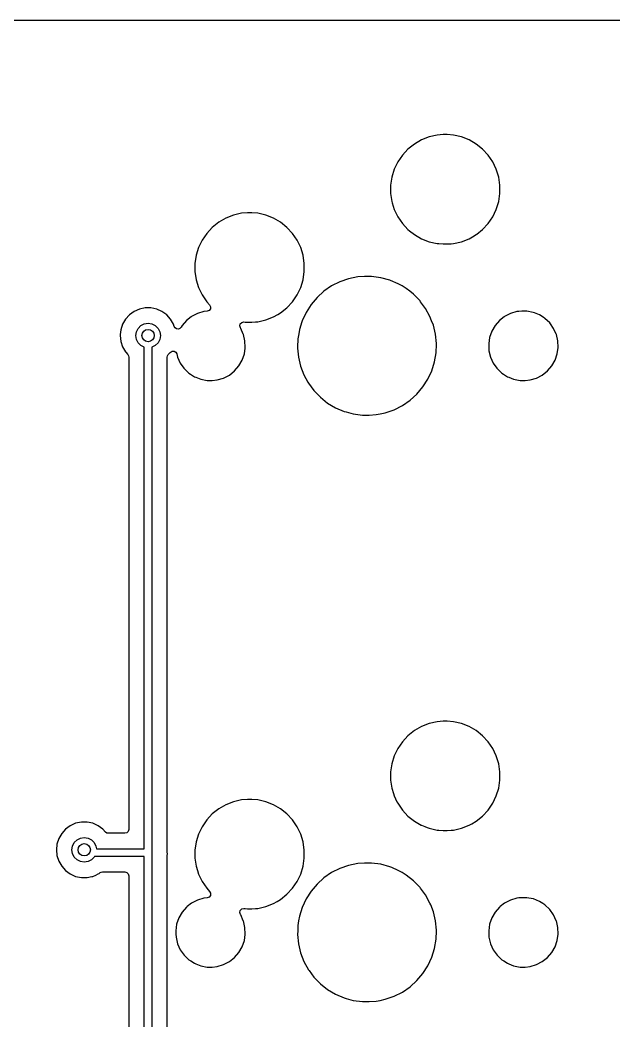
# Model space of a CAD drawing. Extents: x 51 to 201, y -153 to -28.
# Drawn here: x 136.37 to 155.66, y -60 to -27.52 of the extents above; entities that cross this region are included whole.
import ezdxf

# ---------------------------------------------------------------- set-up
doc = ezdxf.new("R2010")
doc.units = 0
doc.layers.add('BLACK', color=7, linetype='CONTINUOUS')

msp = doc.modelspace()

# ---------------------------------------------------------------- linework, layer by layer
at = {"layer": 'BLACK', "linetype": 'CONTINUOUS'}
for p, q in [((66.5009, -27.5214), (195.437, -27.5214)), ((149.405, -31.4158), (149.175, -31.5489)), ((149.653, -31.3186), (149.405, -31.4158)), ((149.912, -31.2594), (149.653, -31.3186)), ((150.111, -31.2445), (149.912, -31.2594)), ((150.244, -31.2445), (150.111, -31.2445)), ((150.111, -31.2445), (150.111, -31.2445)), ((150.443, -31.2594), (150.244, -31.2445)), ((150.244, -31.2445), (150.244, -31.2445)), ((150.702, -31.3186), (150.443, -31.2594)), ((150.95, -31.4158), (150.702, -31.3186)), ((151.18, -31.5489), (150.95, -31.4158)), ((148.966, -31.7148), (148.785, -31.9099)), ((149.175, -31.5489), (148.966, -31.7148)), ((151.389, -31.7148), (151.18, -31.5489)), ((151.57, -31.9099), (151.389, -31.7148)), ((151.389, -31.7148), (151.389, -31.7148)), ((148.636, -32.1298), (148.52, -32.3695)), ((148.785, -31.9099), (148.636, -32.1298)), ((151.719, -32.1298), (151.57, -31.9099)), ((151.835, -32.3695), (151.719, -32.1298)), ((148.52, -32.3695), (148.442, -32.6238)), ((151.913, -32.6238), (151.835, -32.3695)), ((148.442, -32.6238), (148.402, -32.8869)), ((151.953, -32.8869), (151.913, -32.6238)), ((148.402, -32.8869), (148.402, -33.1531)), ((151.953, -33.1531), (151.953, -32.8869)), ((148.402, -33.1531), (148.442, -33.4162)), ((148.442, -33.4162), (148.454, -33.4575)), ((151.835, -33.6705), (151.913, -33.4162)), ((151.913, -33.4162), (151.953, -33.1531)), ((148.454, -33.4575), (148.52, -33.6705)), ((148.52, -33.6705), (148.636, -33.9102)), ((151.719, -33.9102), (151.835, -33.6705)), ((142.825, -34.0889), (142.616, -34.2548)), ((143.055, -33.9558), (142.825, -34.0889)), ((143.303, -33.8586), (143.055, -33.9558)), ((143.562, -33.7994), (143.303, -33.8586)), ((143.761, -33.7845), (143.562, -33.7994)), ((143.894, -33.7845), (143.761, -33.7845)), ((143.761, -33.7845), (143.761, -33.7845)), ((144.093, -33.7994), (143.894, -33.7845)), ((143.894, -33.7845), (143.894, -33.7845)), ((144.352, -33.8586), (144.093, -33.7994)), ((144.6, -33.9558), (144.352, -33.8586)), ((144.83, -34.0889), (144.6, -33.9558)), ((145.039, -34.2548), (144.83, -34.0889)), ((148.636, -33.9102), (148.785, -34.1301)), ((151.57, -34.1301), (151.719, -33.9102)), ((142.616, -34.2548), (142.435, -34.4499)), ((145.22, -34.4499), (145.039, -34.2548)), ((145.039, -34.2548), (145.039, -34.2548)), ((148.785, -34.1301), (148.966, -34.3252)), ((148.966, -34.3252), (149.018, -34.3661)), ((149.018, -34.3661), (149.175, -34.4911)), ((151.204, -34.4725), (151.389, -34.3252)), ((151.389, -34.3252), (151.57, -34.1301)), ((142.286, -34.6698), (142.17, -34.9095)), ((142.435, -34.4499), (142.286, -34.6698)), ((145.369, -34.6698), (145.22, -34.4499)), ((145.485, -34.9095), (145.369, -34.6698)), ((149.175, -34.4911), (149.405, -34.6242)), ((149.405, -34.6242), (149.405, -34.6242)), ((149.405, -34.6242), (149.653, -34.7214)), ((149.653, -34.7214), (149.912, -34.7806)), ((150.443, -34.7806), (150.702, -34.7214)), ((150.702, -34.7214), (150.95, -34.6242)), ((150.95, -34.6242), (151.061, -34.5599)), ((151.061, -34.5599), (151.18, -34.4911)), ((151.18, -34.4911), (151.204, -34.4725)), ((142.17, -34.9095), (142.092, -35.1638)), ((145.563, -35.1638), (145.485, -34.9095)), ((149.912, -34.7806), (149.969, -34.7849)), ((149.969, -34.7849), (150.111, -34.7955)), ((150.111, -34.7955), (150.111, -34.7955)), ((150.111, -34.7955), (150.244, -34.7955)), ((150.244, -34.7955), (150.368, -34.7862)), ((150.244, -34.7955), (150.244, -34.7955)), ((150.368, -34.7862), (150.443, -34.7806)), ((142.092, -35.1638), (142.052, -35.4269)), ((145.603, -35.4269), (145.563, -35.1638)), ((142.052, -35.4269), (142.052, -35.6931)), ((142.052, -35.6931), (142.092, -35.9562)), ((145.563, -35.9562), (145.603, -35.6931)), ((145.603, -35.6931), (145.603, -35.4269)), ((142.092, -35.9562), (142.17, -36.2105)), ((145.485, -36.2105), (145.563, -35.9562)), ((146.757, -36.0234), (146.488, -36.1593)), ((147.042, -35.9246), (146.757, -36.0234)), ((147.337, -35.8646), (147.042, -35.9246)), ((147.562, -35.8495), (147.337, -35.8646)), ((147.788, -35.8495), (147.562, -35.8495)), ((147.562, -35.8495), (147.562, -35.8495)), ((148.087, -35.8897), (147.788, -35.8495)), ((148.377, -35.9693), (148.087, -35.8897)), ((148.087, -35.8897), (148.087, -35.8897)), ((148.087, -35.8897), (148.087, -35.8897)), ((148.404, -35.9805), (148.377, -35.9693)), ((148.655, -36.0869), (148.404, -35.9805)), ((142.17, -36.2105), (142.286, -36.4502)), ((145.369, -36.4502), (145.485, -36.2105)), ((146.24, -36.3299), (146.016, -36.532)), ((146.488, -36.1593), (146.24, -36.3299)), ((148.777, -36.1593), (148.655, -36.0869)), ((148.914, -36.2404), (148.777, -36.1593)), ((149.027, -36.3299), (148.914, -36.2404)), ((149.15, -36.4272), (149.027, -36.3299)), ((142.286, -36.4502), (142.435, -36.6701)), ((142.435, -36.6701), (142.53, -36.7718)), ((145.039, -36.8652), (145.22, -36.6701)), ((145.22, -36.6701), (145.369, -36.4502)), ((146.016, -36.532), (145.822, -36.7621)), ((149.36, -36.6438), (149.15, -36.4272)), ((149.379, -36.6701), (149.36, -36.6438)), ((149.539, -36.8863), (149.379, -36.6701)), ((140.077, -36.9858), (139.924, -37.0971)), ((140.25, -36.9089), (140.077, -36.9858)), ((140.435, -36.8695), (140.25, -36.9089)), ((140.625, -36.8695), (140.435, -36.8695)), ((140.435, -36.8695), (140.435, -36.8695)), ((140.81, -36.9089), (140.625, -36.8695)), ((140.625, -36.8695), (140.625, -36.8695)), ((140.983, -36.9858), (140.81, -36.9089)), ((141.136, -37.0971), (140.983, -36.9858)), ((142.344, -36.9898), (142.137, -37.0504)), ((142.451, -36.9796), (142.344, -36.9898)), ((142.514, -36.9548), (142.451, -36.9796)), ((142.555, -36.9003), (142.514, -36.9548)), ((142.53, -36.7718), (142.561, -36.8325)), ((142.561, -36.8325), (142.555, -36.9003)), ((144.835, -37.0279), (145.039, -36.8652)), ((145.66, -37.016), (145.534, -37.2866)), ((145.822, -36.7621), (145.66, -37.016)), ((149.683, -37.1506), (149.539, -36.8863)), ((152.504, -36.9898), (152.297, -37.0504)), ((152.564, -36.9841), (152.504, -36.9898)), ((152.664, -36.9745), (152.564, -36.9841)), ((152.825, -36.9745), (152.664, -36.9745)), ((153.036, -37.0152), (152.825, -36.9745)), ((153.076, -37.0311), (153.036, -37.0152)), ((153.036, -37.0152), (153.036, -37.0152)), ((153.036, -37.0152), (153.036, -37.0152)), ((139.797, -37.2378), (139.703, -37.4017)), ((139.924, -37.0971), (139.797, -37.2378)), ((141.263, -37.2378), (141.136, -37.0971)), ((141.357, -37.4017), (141.263, -37.2378)), ((141.777, -37.2817), (141.637, -37.4442)), ((141.78, -37.2797), (141.777, -37.2817)), ((141.935, -37.1578), (141.78, -37.2797)), ((141.946, -37.1489), (141.935, -37.1578)), ((142.137, -37.0504), (141.946, -37.1489)), ((143.52, -37.389), (143.57, -37.3406)), ((143.57, -37.3406), (143.638, -37.3263)), ((143.638, -37.3263), (143.681, -37.3295)), ((143.681, -37.3295), (143.761, -37.3355)), ((143.761, -37.3355), (143.761, -37.3355)), ((143.761, -37.3355), (143.894, -37.3355)), ((143.894, -37.3355), (144.018, -37.3262)), ((143.894, -37.3355), (143.894, -37.3355)), ((144.018, -37.3262), (144.093, -37.3206)), ((144.093, -37.3206), (144.352, -37.2614)), ((144.352, -37.2614), (144.6, -37.1642)), ((144.6, -37.1642), (144.741, -37.0829)), ((144.741, -37.0829), (144.83, -37.0311)), ((144.83, -37.0311), (144.835, -37.0279)), ((145.521, -37.3263), (145.443, -37.5771)), ((145.533, -37.2893), (145.521, -37.3263)), ((145.534, -37.2866), (145.533, -37.2893)), ((149.736, -37.2866), (149.683, -37.1506)), ((149.792, -37.4317), (149.736, -37.2866)), ((151.937, -37.2817), (151.797, -37.4442)), ((151.94, -37.2797), (151.937, -37.2817)), ((152.095, -37.1578), (151.94, -37.2797)), ((152.106, -37.1489), (152.095, -37.1578)), ((152.297, -37.0504), (152.106, -37.1489)), ((153.236, -37.0951), (153.076, -37.0311)), ((153.384, -37.1902), (153.236, -37.0951)), ((153.416, -37.2113), (153.384, -37.1902)), ((153.572, -37.3596), (153.416, -37.2113)), ((139.644, -37.5817), (139.629, -37.7302)), ((139.703, -37.4017), (139.644, -37.5817)), ((140.13, -37.77), (140.15, -37.6464)), ((140.15, -37.6464), (140.206, -37.5349)), ((140.206, -37.5349), (140.295, -37.4464)), ((140.295, -37.4464), (140.406, -37.3896)), ((140.406, -37.3896), (140.53, -37.37)), ((140.53, -37.37), (140.654, -37.3896)), ((140.654, -37.3896), (140.765, -37.4464)), ((140.765, -37.4464), (140.854, -37.5349)), ((140.854, -37.5349), (140.91, -37.6464)), ((140.91, -37.6464), (140.93, -37.77)), ((141.381, -37.4736), (141.357, -37.4017)), ((141.41, -37.5221), (141.381, -37.4736)), ((141.458, -37.5524), (141.41, -37.5221)), ((141.514, -37.5583), (141.458, -37.5524)), ((141.567, -37.5386), (141.514, -37.5583)), ((141.606, -37.4973), (141.567, -37.5386)), ((141.637, -37.4442), (141.606, -37.4973)), ((143.505, -37.4564), (143.52, -37.389)), ((143.527, -37.5218), (143.505, -37.4564)), ((143.537, -37.5347), (143.527, -37.5218)), ((143.623, -37.7248), (143.537, -37.5347)), ((145.443, -37.5771), (145.42, -37.7183)), ((149.862, -37.7248), (149.792, -37.4317)), ((151.689, -37.6303), (151.619, -37.8334)), ((151.797, -37.4442), (151.689, -37.6303)), ((153.591, -37.3859), (153.572, -37.3596)), ((153.697, -37.5347), (153.591, -37.3859)), ((153.783, -37.7248), (153.697, -37.5347)), ((139.629, -37.7302), (139.625, -37.77)), ((139.625, -37.77), (139.625, -37.7725)), ((139.625, -37.7725), (139.644, -37.9583)), ((139.644, -37.9583), (139.703, -38.1383)), ((140.15, -37.8936), (140.13, -37.77)), ((140.206, -38.0051), (140.15, -37.8936)), ((140.91, -37.8936), (140.854, -38.0051)), ((140.93, -37.77), (140.91, -37.8936)), ((143.626, -37.7302), (143.623, -37.7248)), ((143.677, -37.9391), (143.626, -37.7302)), ((143.687, -38.1538), (143.677, -37.9391)), ((145.393, -37.8742), (145.384, -38.1457)), ((145.42, -37.7183), (145.393, -37.8742)), ((149.892, -38.0246), (149.862, -37.7248)), ((151.619, -37.8334), (151.591, -38.0283)), ((153.786, -37.7302), (153.783, -37.7248)), ((153.837, -37.9391), (153.786, -37.7302)), ((153.847, -38.1538), (153.837, -37.9391)), ((139.703, -38.1383), (139.797, -38.3022)), ((139.797, -38.3022), (139.804, -38.3099)), ((139.804, -38.3099), (139.873, -38.3857)), ((140.295, -38.0936), (140.206, -38.0051)), ((140.405, -38.1497), (140.295, -38.0936)), ((140.405, -54.435), (140.405, -38.1497)), ((140.765, -38.0936), (140.655, -38.1497)), ((140.655, -38.1497), (140.655, -54.56)), ((140.854, -38.0051), (140.765, -38.0936)), ((141.241, -38.3258), (141.252, -38.3142)), ((141.252, -38.3142), (141.308, -38.2786)), ((141.308, -38.2786), (141.374, -38.277)), ((141.374, -38.277), (141.432, -38.3099)), ((141.432, -38.3099), (141.464, -38.368)), ((143.656, -38.3666), (143.684, -38.1754)), ((143.684, -38.1754), (143.687, -38.1538)), ((145.384, -38.1457), (145.383, -38.1754)), ((145.383, -38.1754), (145.413, -38.4752)), ((149.882, -38.3258), (149.891, -38.0462)), ((149.891, -38.0462), (149.892, -38.0246)), ((151.591, -38.0283), (151.588, -38.0462)), ((151.588, -38.0462), (151.589, -38.0622)), ((151.589, -38.0622), (151.598, -38.2609)), ((151.598, -38.2609), (151.649, -38.4698)), ((153.816, -38.3666), (153.847, -38.1538)), ((139.873, -38.3857), (139.896, -38.4242)), ((139.896, -38.4242), (139.904, -38.4687)), ((139.904, -38.4687), (139.904, -53.8105)), ((141.155, -38.4687), (141.164, -38.4242)), ((141.155, -52.2031), (141.155, -38.4687)), ((141.164, -38.4242), (141.187, -38.3857)), ((141.187, -38.3857), (141.241, -38.3258)), ((141.464, -38.368), (141.489, -38.4698)), ((141.489, -38.4698), (141.578, -38.6653)), ((143.478, -38.7558), (143.586, -38.5697)), ((143.586, -38.5697), (143.656, -38.3666)), ((145.413, -38.4752), (145.483, -38.7683)), ((149.742, -38.9107), (149.832, -38.6229)), ((149.832, -38.6229), (149.882, -38.3258)), ((151.649, -38.4698), (151.738, -38.6653)), ((153.638, -38.7558), (153.746, -38.5697)), ((153.746, -38.5697), (153.816, -38.3666)), ((141.578, -38.6653), (141.691, -38.8236)), ((141.691, -38.8236), (141.703, -38.8404)), ((141.703, -38.8404), (141.859, -38.9887)), ((143.169, -39.0511), (143.338, -38.9183)), ((143.338, -38.9183), (143.478, -38.7558)), ((145.483, -38.7683), (145.592, -39.0494)), ((149.615, -39.184), (149.742, -38.9107)), ((151.738, -38.6653), (151.851, -38.8236)), ((151.851, -38.8236), (151.863, -38.8404)), ((151.863, -38.8404), (152.019, -38.9887)), ((153.329, -39.0511), (153.498, -38.9183)), ((153.498, -38.9183), (153.638, -38.7558)), ((141.859, -38.9887), (141.911, -39.0223)), ((141.911, -39.0223), (142.039, -39.1049)), ((142.039, -39.1049), (142.079, -39.121)), ((142.079, -39.121), (142.239, -39.1848)), ((142.239, -39.1848), (142.45, -39.2255)), ((142.45, -39.2255), (142.611, -39.2255)), ((142.611, -39.2255), (142.771, -39.2102)), ((142.611, -39.2255), (142.611, -39.2255)), ((142.771, -39.2102), (142.978, -39.1496)), ((142.978, -39.1496), (143.169, -39.0511)), ((145.592, -39.0494), (145.718, -39.2805)), ((145.718, -39.2805), (145.736, -39.3137)), ((149.453, -39.4379), (149.615, -39.184)), ((152.019, -38.9887), (152.071, -39.0223)), ((152.071, -39.0223), (152.199, -39.1049)), ((152.199, -39.1049), (152.239, -39.121)), ((152.239, -39.121), (152.399, -39.1848)), ((152.399, -39.1848), (152.61, -39.2255)), ((152.61, -39.2255), (152.771, -39.2255)), ((152.771, -39.2255), (152.931, -39.2102)), ((152.771, -39.2255), (152.771, -39.2255)), ((152.931, -39.2102), (153.138, -39.1496)), ((153.138, -39.1496), (153.329, -39.0511)), ((145.736, -39.3137), (145.915, -39.5562)), ((145.915, -39.5562), (146.125, -39.7728)), ((149.259, -39.668), (149.453, -39.4379)), ((146.125, -39.7728), (146.361, -39.9596)), ((148.787, -40.0407), (149.035, -39.8701)), ((149.035, -39.8701), (149.259, -39.668)), ((146.361, -39.9596), (146.62, -40.1131)), ((146.62, -40.1131), (146.898, -40.2307)), ((146.898, -40.2307), (146.898, -40.2307)), ((146.898, -40.2307), (146.898, -40.2307)), ((146.898, -40.2307), (146.962, -40.2483)), ((146.962, -40.2483), (147.188, -40.3103)), ((148.233, -40.2754), (148.518, -40.1766)), ((148.518, -40.1766), (148.787, -40.0407)), ((147.188, -40.3103), (147.487, -40.3505)), ((147.487, -40.3505), (147.713, -40.3505)), ((147.713, -40.3505), (147.938, -40.3354)), ((147.713, -40.3505), (147.713, -40.3505)), ((147.938, -40.3354), (148.061, -40.3103)), ((148.061, -40.3103), (148.233, -40.2754)), ((149.912, -50.3094), (149.653, -50.3686)), ((150.111, -50.2945), (149.912, -50.3094)), ((150.244, -50.2945), (150.111, -50.2945)), ((150.111, -50.2945), (150.111, -50.2945)), ((150.443, -50.3094), (150.244, -50.2945)), ((150.244, -50.2945), (150.244, -50.2945)), ((150.702, -50.3686), (150.443, -50.3094)), ((149.175, -50.5989), (148.966, -50.7648)), ((149.405, -50.4658), (149.175, -50.5989)), ((149.653, -50.3686), (149.405, -50.4658)), ((150.95, -50.4658), (150.702, -50.3686)), ((151.18, -50.5989), (150.95, -50.4658)), ((151.389, -50.7648), (151.18, -50.5989)), ((148.785, -50.9599), (148.636, -51.1798)), ((148.966, -50.7648), (148.785, -50.9599)), ((151.57, -50.9599), (151.389, -50.7648)), ((151.389, -50.7648), (151.389, -50.7648)), ((151.719, -51.1798), (151.57, -50.9599)), ((148.636, -51.1798), (148.52, -51.4195)), ((151.835, -51.4195), (151.719, -51.1798)), ((148.52, -51.4195), (148.442, -51.6738)), ((151.913, -51.6738), (151.835, -51.4195)), ((148.442, -51.6738), (148.402, -51.9369)), ((148.402, -51.9369), (148.402, -52.2031)), ((151.953, -51.9369), (151.913, -51.6738)), ((151.953, -52.2031), (151.953, -51.9369)), ((141.155, -54.5365), (141.155, -52.2031)), ((148.402, -52.2031), (148.442, -52.4662)), ((151.913, -52.4662), (151.953, -52.2031)), ((148.442, -52.4662), (148.496, -52.642)), ((151.835, -52.7205), (151.913, -52.4662)), ((143.303, -52.9086), (143.055, -53.0058)), ((143.562, -52.8494), (143.303, -52.9086)), ((143.761, -52.8345), (143.562, -52.8494)), ((143.894, -52.8345), (143.761, -52.8345)), ((143.761, -52.8345), (143.761, -52.8345)), ((144.093, -52.8494), (143.894, -52.8345)), ((143.894, -52.8345), (143.894, -52.8345)), ((144.352, -52.9086), (144.093, -52.8494)), ((144.6, -53.0058), (144.352, -52.9086)), ((148.496, -52.642), (148.52, -52.7205)), ((148.52, -52.7205), (148.611, -52.9086)), ((148.611, -52.9086), (148.636, -52.9602)), ((151.719, -52.9602), (151.835, -52.7205)), ((142.825, -53.1389), (142.616, -53.3048)), ((143.055, -53.0058), (142.825, -53.1389)), ((144.83, -53.1389), (144.6, -53.0058)), ((145.039, -53.3048), (144.83, -53.1389)), ((148.636, -52.9602), (148.785, -53.1801)), ((148.785, -53.1801), (148.966, -53.3752)), ((151.389, -53.3752), (151.57, -53.1801)), ((151.57, -53.1801), (151.719, -52.9602)), ((138.365, -53.5695), (138.18, -53.6089)), ((138.555, -53.5695), (138.365, -53.5695)), ((138.365, -53.5695), (138.365, -53.5695)), ((138.74, -53.6089), (138.555, -53.5695)), ((138.555, -53.5695), (138.555, -53.5695)), ((142.435, -53.4999), (142.286, -53.7198)), ((142.616, -53.3048), (142.435, -53.4999)), ((145.22, -53.4999), (145.039, -53.3048)), ((145.039, -53.3048), (145.039, -53.3048)), ((145.369, -53.7198), (145.22, -53.4999)), ((148.966, -53.3752), (149.175, -53.5411)), ((149.175, -53.5411), (149.396, -53.6689)), ((151.038, -53.6236), (151.18, -53.5411)), ((151.18, -53.5411), (151.389, -53.3752)), ((151.18, -53.5411), (151.18, -53.5411)), ((137.854, -53.7971), (137.727, -53.9378)), ((138.007, -53.6858), (137.854, -53.7971)), ((138.18, -53.6089), (138.007, -53.6858)), ((138.913, -53.6858), (138.74, -53.6089)), ((139.066, -53.7971), (138.913, -53.6858)), ((139.153, -53.8935), (139.066, -53.7971)), ((139.194, -53.9238), (139.153, -53.8935)), ((139.888, -53.8725), (139.843, -53.9179)), ((139.904, -53.8105), (139.888, -53.8725)), ((142.286, -53.7198), (142.17, -53.9595)), ((145.485, -53.9595), (145.369, -53.7198)), ((149.396, -53.6689), (149.405, -53.6742)), ((149.405, -53.6742), (149.515, -53.7174)), ((149.515, -53.7174), (149.595, -53.7489)), ((149.595, -53.7489), (149.653, -53.7714)), ((149.653, -53.7714), (149.912, -53.8306)), ((149.912, -53.8306), (149.969, -53.8349)), ((149.969, -53.8349), (150.111, -53.8455)), ((150.111, -53.8455), (150.111, -53.8455)), ((150.111, -53.8455), (150.244, -53.8455)), ((150.244, -53.8455), (150.368, -53.8362)), ((150.244, -53.8455), (150.244, -53.8455)), ((150.368, -53.8362), (150.443, -53.8306)), ((150.443, -53.8306), (150.702, -53.7714)), ((150.702, -53.7714), (150.95, -53.6742)), ((150.95, -53.6742), (151.038, -53.6236)), ((137.633, -54.1017), (137.574, -54.2817)), ((137.727, -53.9378), (137.633, -54.1017)), ((138.136, -54.2349), (138.225, -54.1464)), ((138.225, -54.1464), (138.336, -54.0896)), ((138.336, -54.0896), (138.46, -54.07)), ((138.46, -54.07), (138.584, -54.0896)), ((138.584, -54.0896), (138.695, -54.1464)), ((138.695, -54.1464), (138.784, -54.2349)), ((139.245, -53.9345), (139.194, -53.9238)), ((139.78, -53.9345), (139.245, -53.9345)), ((139.843, -53.9179), (139.78, -53.9345)), ((142.092, -54.2138), (142.052, -54.4769)), ((142.17, -53.9595), (142.092, -54.2138)), ((145.563, -54.2138), (145.485, -53.9595)), ((145.603, -54.4769), (145.563, -54.2138)), ((137.574, -54.2817), (137.555, -54.47)), ((137.555, -54.47), (137.574, -54.6583)), ((138.06, -54.47), (138.08, -54.3464)), ((138.08, -54.5936), (138.06, -54.47)), ((138.08, -54.3464), (138.136, -54.2349)), ((138.784, -54.2349), (138.84, -54.3464)), ((138.84, -54.3464), (138.854, -54.435)), ((138.854, -54.435), (140.405, -54.435)), ((141.156, -54.5442), (141.155, -54.5365)), ((141.159, -54.5996), (141.156, -54.5442)), ((142.052, -54.4769), (142.052, -54.7431)), ((145.603, -54.69), (145.603, -54.4769)), ((137.574, -54.6583), (137.633, -54.8383)), ((137.633, -54.8383), (137.727, -55.0022)), ((138.136, -54.7051), (138.08, -54.5936)), ((138.225, -54.7936), (138.136, -54.7051)), ((138.336, -54.8504), (138.225, -54.7936)), ((138.46, -54.87), (138.336, -54.8504)), ((138.584, -54.8504), (138.46, -54.87)), ((138.695, -54.7936), (138.584, -54.8504)), ((138.784, -54.7051), (138.695, -54.7936)), ((138.794, -54.685), (138.784, -54.7051)), ((140.405, -54.685), (138.794, -54.685)), ((140.405, -73.515), (140.405, -54.685)), ((140.655, -54.56), (140.655, -73.64)), ((141.155, -54.6308), (141.158, -54.6076)), ((141.155, -57.0962), (141.155, -54.6308)), ((141.158, -54.6076), (141.159, -54.5996)), ((142.052, -54.7431), (142.092, -55.0062)), ((145.563, -55.0062), (145.603, -54.7431)), ((145.603, -54.7431), (145.603, -54.69)), ((137.727, -55.0022), (137.854, -55.1429)), ((137.854, -55.1429), (138.007, -55.2542)), ((138.975, -55.2092), (139.009, -55.1916)), ((139.009, -55.1916), (139.048, -55.1855)), ((139.048, -55.1855), (139.78, -55.1855)), ((139.78, -55.1855), (139.843, -55.2021)), ((139.843, -55.2021), (139.888, -55.2475)), ((142.092, -55.0062), (142.134, -55.1429)), ((142.134, -55.1429), (142.17, -55.2605)), ((145.485, -55.2605), (145.563, -55.0062)), ((146.757, -55.0734), (146.488, -55.2093)), ((147.042, -54.9746), (146.757, -55.0734)), ((147.337, -54.9146), (147.042, -54.9746)), ((147.562, -54.8995), (147.337, -54.9146)), ((147.788, -54.8995), (147.562, -54.8995)), ((147.562, -54.8995), (147.562, -54.8995)), ((148.087, -54.9397), (147.788, -54.8995)), ((148.377, -55.0193), (148.087, -54.9397)), ((148.087, -54.9397), (148.087, -54.9397)), ((148.087, -54.9397), (148.087, -54.9397)), ((148.444, -55.0477), (148.377, -55.0193)), ((148.655, -55.1369), (148.444, -55.0477)), ((148.777, -55.2092), (148.655, -55.1369)), ((138.007, -55.2542), (138.18, -55.3311)), ((138.18, -55.3311), (138.365, -55.3705)), ((138.365, -55.3705), (138.365, -55.3705)), ((138.365, -55.3705), (138.555, -55.3705)), ((138.555, -55.3705), (138.71, -55.3375)), ((138.555, -55.3705), (138.555, -55.3705)), ((138.71, -55.3375), (138.74, -55.3311)), ((138.74, -55.3311), (138.831, -55.2904)), ((138.831, -55.2904), (138.913, -55.2542)), ((138.913, -55.2542), (138.938, -55.2355)), ((138.938, -55.2355), (138.975, -55.2092)), ((139.888, -55.2475), (139.904, -55.3095)), ((139.904, -55.3095), (139.904, -72.8905)), ((142.17, -55.2605), (142.254, -55.4342)), ((142.254, -55.4342), (142.286, -55.5002)), ((142.286, -55.5002), (142.435, -55.7201)), ((145.22, -55.7201), (145.369, -55.5002)), ((145.369, -55.5002), (145.485, -55.2605)), ((146.24, -55.3799), (146.016, -55.582)), ((146.488, -55.2093), (146.24, -55.3799)), ((148.914, -55.2904), (148.777, -55.2092)), ((149.147, -55.4742), (148.914, -55.2904)), ((149.15, -55.4772), (149.147, -55.4742)), ((149.36, -55.6938), (149.15, -55.4772)), ((142.435, -55.7201), (142.53, -55.8218)), ((142.53, -55.8218), (142.561, -55.8825)), ((145.039, -55.9152), (145.22, -55.7201)), ((145.822, -55.8121), (145.66, -56.066)), ((146.016, -55.582), (145.822, -55.8121)), ((149.379, -55.7201), (149.36, -55.6938)), ((149.539, -55.9363), (149.379, -55.7201)), ((142.137, -56.1004), (141.946, -56.1989)), ((142.344, -56.0398), (142.137, -56.1004)), ((142.451, -56.0296), (142.344, -56.0398)), ((142.514, -56.0048), (142.451, -56.0296)), ((142.555, -55.9503), (142.514, -56.0048)), ((142.561, -55.8825), (142.555, -55.9503)), ((144.6, -56.2142), (144.72, -56.1451)), ((144.72, -56.1451), (144.83, -56.0811)), ((144.83, -56.0811), (145.039, -55.9152)), ((144.83, -56.0811), (144.83, -56.0811)), ((145.66, -56.066), (145.533, -56.3393)), ((149.683, -56.2006), (149.539, -55.9363)), ((152.297, -56.1004), (152.106, -56.1989)), ((152.504, -56.0398), (152.297, -56.1004)), ((152.564, -56.0341), (152.504, -56.0398)), ((152.664, -56.0245), (152.564, -56.0341)), ((152.825, -56.0245), (152.664, -56.0245)), ((153.036, -56.0652), (152.825, -56.0245)), ((153.038, -56.066), (153.036, -56.0652)), ((153.036, -56.0652), (153.036, -56.0652)), ((153.036, -56.0652), (153.036, -56.0652)), ((153.236, -56.1451), (153.038, -56.066)), ((153.343, -56.2142), (153.236, -56.1451)), ((141.637, -56.4942), (141.529, -56.6803)), ((141.777, -56.3317), (141.637, -56.4942)), ((141.803, -56.3114), (141.777, -56.3317)), ((141.946, -56.1989), (141.803, -56.3114)), ((141.946, -56.1989), (141.946, -56.1989)), ((141.946, -56.1989), (141.946, -56.1989)), ((143.505, -56.5064), (143.52, -56.439)), ((143.527, -56.5718), (143.505, -56.5064)), ((143.52, -56.439), (143.57, -56.3906)), ((143.57, -56.3906), (143.638, -56.3763)), ((143.638, -56.3763), (143.686, -56.3799)), ((143.686, -56.3799), (143.761, -56.3855)), ((143.761, -56.3855), (143.761, -56.3855)), ((143.761, -56.3855), (143.894, -56.3855)), ((143.894, -56.3855), (144.018, -56.3762)), ((143.894, -56.3855), (143.894, -56.3855)), ((144.018, -56.3762), (144.093, -56.3706)), ((144.093, -56.3706), (144.352, -56.3114)), ((144.352, -56.3114), (144.6, -56.2142)), ((145.533, -56.3393), (145.443, -56.6271)), ((149.707, -56.2613), (149.683, -56.2006)), ((149.792, -56.4817), (149.707, -56.2613)), ((149.862, -56.7748), (149.792, -56.4817)), ((151.797, -56.4942), (151.689, -56.6803)), ((151.937, -56.3317), (151.797, -56.4942)), ((151.963, -56.3114), (151.937, -56.3317)), ((152.106, -56.1989), (151.963, -56.3114)), ((152.106, -56.1989), (152.106, -56.1989)), ((152.106, -56.1989), (152.106, -56.1989)), ((153.416, -56.2613), (153.343, -56.2142)), ((153.572, -56.4096), (153.416, -56.2613)), ((153.697, -56.5847), (153.572, -56.4096)), ((153.572, -56.4096), (153.572, -56.4096)), ((141.529, -56.6803), (141.459, -56.8834)), ((143.537, -56.5847), (143.527, -56.5718)), ((143.623, -56.7748), (143.537, -56.5847)), ((143.626, -56.7802), (143.623, -56.7748)), ((143.677, -56.9891), (143.626, -56.7802)), ((145.418, -56.7748), (145.393, -56.9242)), ((145.443, -56.6271), (145.418, -56.7748)), ((149.892, -57.0746), (149.862, -56.7748)), ((151.689, -56.6803), (151.619, -56.8834)), ((153.783, -56.7748), (153.697, -56.5847)), ((153.786, -56.7802), (153.783, -56.7748)), ((153.837, -56.9891), (153.786, -56.7802)), ((141.155, -71.2531), (141.155, -57.0962)), ((141.459, -56.8834), (141.428, -57.0962)), ((141.428, -57.0962), (141.428, -57.0962)), ((141.428, -57.0962), (141.434, -57.2135)), ((143.687, -57.2038), (143.677, -56.9891)), ((145.388, -57.0962), (145.383, -57.2254)), ((145.393, -56.9242), (145.388, -57.0962)), ((149.882, -57.3758), (149.891, -57.0962)), ((149.891, -57.0962), (149.892, -57.0746)), ((151.619, -56.8834), (151.588, -57.0962)), ((151.588, -57.0962), (151.594, -57.2135)), ((151.588, -57.0962), (151.588, -57.0962)), ((153.847, -57.2038), (153.837, -56.9891)), ((141.434, -57.2135), (141.438, -57.3109)), ((141.438, -57.3109), (141.489, -57.5198)), ((143.586, -57.6197), (143.656, -57.4166)), ((143.656, -57.4166), (143.684, -57.2254)), ((143.684, -57.2254), (143.687, -57.2038)), ((145.383, -57.2254), (145.413, -57.5252)), ((149.832, -57.6729), (149.882, -57.3758)), ((151.594, -57.2135), (151.598, -57.3109)), ((151.598, -57.3109), (151.649, -57.5198)), ((153.746, -57.6197), (153.816, -57.4166)), ((153.816, -57.4166), (153.847, -57.2038)), ((141.489, -57.5198), (141.578, -57.7153)), ((141.578, -57.7153), (141.675, -57.8512)), ((143.338, -57.9683), (143.478, -57.8058)), ((143.478, -57.8058), (143.586, -57.6197)), ((145.413, -57.5252), (145.483, -57.8183)), ((149.742, -57.9607), (149.832, -57.6729)), ((151.649, -57.5198), (151.738, -57.7153)), ((151.738, -57.7153), (151.835, -57.8512)), ((153.498, -57.9683), (153.638, -57.8058)), ((153.638, -57.8058), (153.746, -57.6197)), ((141.675, -57.8512), (141.703, -57.8904)), ((141.703, -57.8904), (141.859, -58.0387)), ((141.859, -58.0387), (141.915, -58.0747)), ((141.915, -58.0747), (142.039, -58.1549)), ((142.978, -58.1996), (143.169, -58.1011)), ((143.169, -58.1011), (143.338, -57.9683)), ((145.483, -57.8183), (145.592, -58.0994)), ((145.592, -58.0994), (145.736, -58.3637)), ((149.615, -58.234), (149.742, -57.9607)), ((151.835, -57.8512), (151.863, -57.8904)), ((151.863, -57.8904), (152.019, -58.0387)), ((152.019, -58.0387), (152.075, -58.0747)), ((152.075, -58.0747), (152.199, -58.1549)), ((153.138, -58.1996), (153.329, -58.1011)), ((153.329, -58.1011), (153.498, -57.9683)), ((142.039, -58.1549), (142.079, -58.171)), ((142.079, -58.171), (142.239, -58.2348)), ((142.239, -58.2348), (142.45, -58.2755)), ((142.45, -58.2755), (142.611, -58.2755)), ((142.611, -58.2755), (142.771, -58.2602)), ((142.611, -58.2755), (142.611, -58.2755)), ((142.771, -58.2602), (142.978, -58.1996)), ((145.736, -58.3637), (145.757, -58.3923)), ((145.757, -58.3923), (145.915, -58.6062)), ((149.453, -58.4879), (149.615, -58.234)), ((152.199, -58.1549), (152.239, -58.171)), ((152.239, -58.171), (152.399, -58.2348)), ((152.399, -58.2348), (152.61, -58.2755)), ((152.61, -58.2755), (152.771, -58.2755)), ((152.771, -58.2755), (152.931, -58.2602)), ((152.771, -58.2755), (152.771, -58.2755)), ((152.931, -58.2602), (153.138, -58.1996)), ((145.915, -58.6062), (146.125, -58.8228)), ((149.035, -58.9201), (149.259, -58.718)), ((149.259, -58.718), (149.453, -58.4879)), ((146.125, -58.8228), (146.361, -59.0096)), ((146.361, -59.0096), (146.62, -59.1631)), ((148.518, -59.2266), (148.787, -59.0907)), ((148.787, -59.0907), (149.035, -58.9201)), ((146.62, -59.1631), (146.898, -59.2807)), ((146.898, -59.2807), (146.898, -59.2807)), ((146.898, -59.2807), (146.898, -59.2807)), ((146.898, -59.2807), (146.962, -59.2983)), ((146.962, -59.2983), (147.188, -59.3603)), ((147.188, -59.3603), (147.487, -59.4005)), ((147.487, -59.4005), (147.713, -59.4005)), ((147.713, -59.4005), (147.938, -59.3854)), ((147.713, -59.4005), (147.713, -59.4005)), ((147.938, -59.3854), (148.061, -59.3603)), ((148.061, -59.3603), (148.233, -59.3254)), ((148.233, -59.3254), (148.518, -59.2266))]:
    msp.add_line(p, q, dxfattribs=at)
at = {"layer": 'BLACK'}
for centre in [(140.53, -37.77), (138.46, -54.47)]:
    msp.add_circle(centre, 0.2, dxfattribs=at)

doc.saveas('drawing.dxf')
